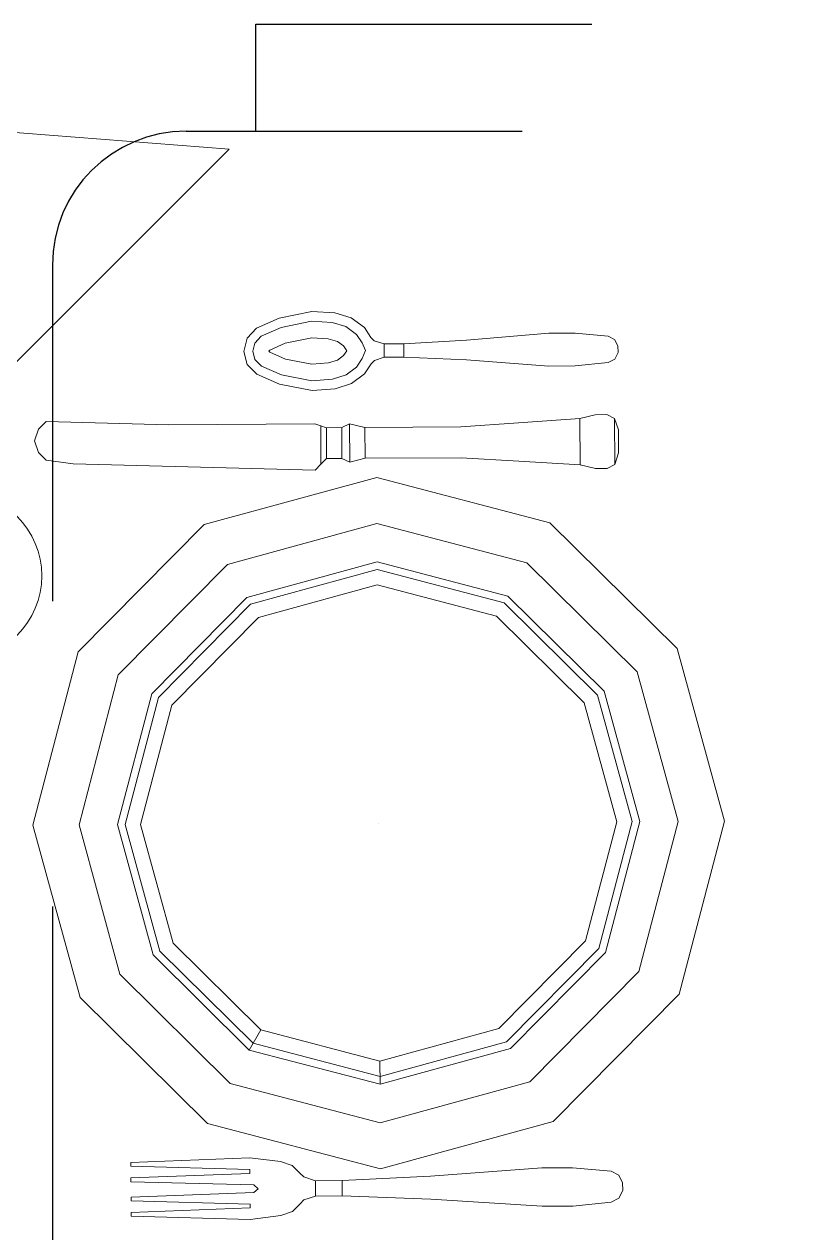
# Model space of a CAD drawing. Header units: millimetres. Extents: x 105 to 1807, y -268 to 915.
# Drawn here: x 989.1535 to 989.4106, y 436.3509 to 436.7465 of the extents above; entities that cross this region are included whole.
import ezdxf

# ---------------------------------------------------------------- set-up
doc = ezdxf.new("R2010")
doc.units = ezdxf.units.MM
doc.linetypes.add('DASHED2', pattern=[0.375, 0.25, -0.125])
doc.linetypes.add('LÍNEAS_OCULTAS2', pattern=[4.7625, 3.175, -1.5875])
doc.layers.add('MUEBLES', color=12, linetype='Continuous')
doc.layers.add('OCULTA', color=3, linetype='LÍNEAS_OCULTAS2')

# ---------------------------------------------------------------- blocks, each defined once
blk = doc.blocks.new('nueva mesa comedor')
at = {"layer": 'MUEBLES', "color": 8, "lineweight": 0}
for p, q in [((1164.84917, 523.10681), (1164.84575, 523.10565, 0.00034)), ((1164.84917, 523.10681, 0.00229), (1164.84575, 523.10565, 0.00263)), ((1164.86456, 522.7895, -0.00572), (1165.02502, 522.94997, -0.00572)), ((1164.96985, 522.78135, -0.00572), (1164.86456, 522.7895, -0.00572))]:
    blk.add_line(p, q, dxfattribs=at)
blk.add_circle((1164.94513, 522.9165, -0.00572), 0.02479, dxfattribs=at)
for points in [[(1164.84348, 523.10335, 0.00126), (1164.84348, 523.10335, 0.00355), (1164.84575, 523.10565, 0.00263), (1164.84575, 523.10565, 0.00034)], [(1164.89375, 523.10706, 0.008), (1164.89375, 523.10706, 0.00572), (1164.85831, 523.10801, 0.00044), (1164.85831, 523.10801, 0.00273)], [(1164.85833, 523.10458, 0.00273), (1164.85833, 523.10458, 0.00044), (1164.89375, 523.10592, 0.00572), (1164.89375, 523.10592, 0.008)], [(1164.89375, 523.10592, 0.00572), (1164.89375, 523.10592, 0.008), (1164.89375, 523.10706, 0.008), (1164.89375, 523.10706, 0.00572)], [(1164.74861, 523.10168, 0.00021), (1164.74861, 523.10168, 0.00365), (1164.74748, 523.09938, 0.00353), (1164.74748, 523.09938, 0.00046)], [(1164.75089, 523.10283, 0.00347), (1164.75089, 523.10283, 0.00003), (1164.74861, 523.10168, 0.00021), (1164.74861, 523.10168, 0.00365)], [(1164.76232, 523.10404, 0), (1164.76232, 523.10404, 0.00344), (1164.75089, 523.10283, 0.00347), (1164.75089, 523.10283, 0.00003)], [(1164.77146, 523.10409, 0.00369), (1164.77146, 523.10409, 0.00025), (1164.76232, 523.10404, 0), (1164.76232, 523.10404, 0.00344)], [(1164.85833, 523.10458, 0.00273), (1164.85833, 523.10458, 0.00044), (1164.85833, 523.10343, 0.00044), (1164.85833, 523.10343, 0.00273)], [(1164.89377, 523.10249, 0.008), (1164.89377, 523.10249, 0.00572), (1164.85833, 523.10343, 0.00044), (1164.85833, 523.10343, 0.00273)], [(1164.89378, 523.10135, 0.00572), (1164.89378, 523.10135, 0.008), (1164.89377, 523.10249, 0.008), (1164.89377, 523.10249, 0.00572)], [(1164.74748, 523.09938, 0.00353), (1164.74748, 523.09938, 0.00046), (1164.7475, 523.0971, 0.00046), (1164.7475, 523.0971, 0.00353)], [(1164.83092, 523.10099, 0.00569), (1164.83094, 523.09642, 0.00569), (1164.83894, 523.09647, 0.00415), (1164.83892, 523.10104, 0.00415)], [(1164.83092, 523.10099, 0.00762), (1164.83094, 523.09642, 0.00762), (1164.83894, 523.09647, 0.00607), (1164.83892, 523.10104, 0.00607)], [(1164.85721, 523.1, 0.00255), (1164.85721, 523.1, 0.00026), (1164.85598, 523.09885, 0.00015), (1164.85598, 523.09885, 0.00244)], [(1164.85598, 523.09885, 0.00015), (1164.85598, 523.09885, 0.00244), (1164.85722, 523.09771, 0.00255), (1164.85722, 523.09771, 0.00026)], [(1164.85721, 523.1, 0.00026), (1164.85721, 523.1, 0.00255), (1164.89378, 523.10135, 0.008), (1164.89378, 523.10135, 0.00572)], [(1164.7475, 523.0971, 0.00046), (1164.7475, 523.0971, 0.00353), (1164.74865, 523.09482, 0.00365), (1164.74865, 523.09482, 0.00021)], [(1164.74865, 523.09482, 0.00365), (1164.74865, 523.09482, 0.00021), (1164.75095, 523.09369, 0.00003), (1164.75095, 523.09369, 0.00347)], [(1164.8938, 523.09678, 0.00572), (1164.8938, 523.09678, 0.008), (1164.85722, 523.09771, 0.00255), (1164.85722, 523.09771, 0.00026)], [(1164.85839, 523.09429, 0.00044), (1164.85839, 523.09429, 0.00273), (1164.89381, 523.09563, 0.008), (1164.89381, 523.09563, 0.00572)], [(1164.89381, 523.09563, 0.00572), (1164.89381, 523.09563, 0.008), (1164.8938, 523.09678, 0.008), (1164.8938, 523.09678, 0.00572)], [(1164.75095, 523.09369, 0.00003), (1164.75095, 523.09369, 0.00347), (1164.76238, 523.09261, 0.00344), (1164.76238, 523.09261, 0)], [(1164.76238, 523.09261, 0.00344), (1164.76238, 523.09261, 0), (1164.77153, 523.09266, 0.00025), (1164.77153, 523.09266, 0.00369)], [(1164.81953, 523.09293, 0.008), (1164.81953, 523.09293, 0.01143), (1164.76817, 523.07886, 0.01143), (1164.76817, 523.07886, 0.008)], [(1164.87104, 523.07944, 0.008), (1164.87104, 523.07944, 0.01143), (1164.81953, 523.09293, 0.01143), (1164.81953, 523.09293, 0.008)], [(1164.84353, 523.09421, 0.00355), (1164.84353, 523.09421, 0.00126), (1164.84583, 523.09193, 0.00034), (1164.84583, 523.09193, 0.00263)], [(1164.85839, 523.09429, 0.00044), (1164.85839, 523.09429, 0.00273), (1164.85839, 523.09315, 0.00273), (1164.85839, 523.09315, 0.00044)], [(1164.89383, 523.0922, 0.008), (1164.89383, 523.0922, 0.00572), (1164.85839, 523.09315, 0.00044), (1164.85839, 523.09315, 0.00273)], [(1164.85841, 523.08972, 0.00044), (1164.85841, 523.08972, 0.00273), (1164.89384, 523.09106, 0.008), (1164.89384, 523.09106, 0.00572)], [(1164.89384, 523.09106, 0.00572), (1164.89384, 523.09106, 0.008), (1164.89383, 523.0922, 0.008), (1164.89383, 523.0922, 0.00572)], [(1164.76817, 523.07886, 0.008), (1164.76817, 523.07886, 0.01143), (1164.73073, 523.041, 0.01143), (1164.73073, 523.041, 0.008)], [(1164.90891, 523.042, 0.008), (1164.90891, 523.042, 0.01143), (1164.87104, 523.07944, 0.01143), (1164.87104, 523.07944, 0.008)], [(1164.8552, 523.05163, -0.00572), (1164.85859, 523.05759, 0.00114), (1164.81967, 523.06778, 0.00114), (1164.81971, 523.06093, -0.00572)], [(1164.73073, 523.041, 0.008), (1164.73073, 523.041, 0.01143), (1164.71724, 522.98948, 0.01143), (1164.71724, 522.98948, 0.008)], [(1164.92298, 522.99064, 0.008), (1164.92298, 522.99064, 0.01143), (1164.90891, 523.042, 0.01143), (1164.90891, 523.042, 0.008)], [(1164.90948, 522.93913, 0.008), (1164.90948, 522.93913, 0.01143), (1164.92298, 522.99064, 0.01143), (1164.92298, 522.99064, 0.008)], [(1164.71724, 522.98948, 0.008), (1164.71724, 522.98948, 0.01143), (1164.73131, 522.93813, 0.01143), (1164.73131, 522.93813, 0.008)], [(1164.73131, 522.93813, 0.008), (1164.73131, 522.93813, 0.01143), (1164.76917, 522.90069, 0.01143), (1164.76917, 522.90069, 0.008)], [(1164.87204, 522.90126, 0.008), (1164.87204, 522.90126, 0.01143), (1164.90948, 522.93913, 0.01143), (1164.90948, 522.93913, 0.008)], [(1164.76917, 522.90069, 0.008), (1164.76917, 522.90069, 0.01143), (1164.82069, 522.88719, 0.01143), (1164.82069, 522.88719, 0.008)], [(1164.82069, 522.88719, 0.008), (1164.82069, 522.88719, 0.01143), (1164.87204, 522.90126, 0.01143), (1164.87204, 522.90126, 0.008)], [(1164.74984, 522.88337, -0.00343), (1164.74992, 522.86965, -0.00343), (1164.74876, 522.87307, -0.00114), (1164.74872, 522.87993, -0.00114)], [(1164.74984, 522.88337, 0.00114), (1164.74984, 522.88337, -0.00343), (1164.74872, 522.87993, -0.00114)], [(1164.74984, 522.88337, 0.00114), (1164.74992, 522.86965, 0.00114), (1164.74876, 522.87307, -0.00114), (1164.74872, 522.87993, -0.00114)], [(1164.75212, 522.88452, -0.00457), (1164.75212, 522.88452, 0.00229), (1164.74984, 522.88337, 0.00114), (1164.74984, 522.88337, -0.00343)], [(1164.75555, 522.88454, 0.00343), (1164.75555, 522.88454, -0.00572), (1164.75212, 522.88452, -0.00457), (1164.75212, 522.88452, 0.00229)], [(1164.76013, 522.88342, -0.00457), (1164.76013, 522.88342, 0.00229), (1164.75555, 522.88454, 0.00343), (1164.75555, 522.88454, -0.00572)], [(1164.77842, 522.88238, 0.00343), (1164.77842, 522.88238, -0.00572), (1164.76013, 522.88342, -0.00457), (1164.76013, 522.88342, 0.00229)], [(1164.79557, 522.88134, -0.00572), (1164.79557, 522.88134, 0.00343), (1164.77842, 522.88238, 0.00343), (1164.77842, 522.88238, -0.00572)], [(1164.82871, 522.88267, -0.00572), (1164.82871, 522.88267, 0.00343), (1164.82415, 522.8815, 0.00229), (1164.82415, 522.8815, -0.00457)], [(1164.82878, 522.87124, -0.00572), (1164.82871, 522.88267, -0.00572), (1164.82415, 522.8815, -0.00457), (1164.8242, 522.87235, -0.00457)], [(1164.82878, 522.87124, 0.00343), (1164.82871, 522.88267, 0.00343), (1164.82415, 522.8815, 0.00229), (1164.8242, 522.87235, 0.00229)], [(1164.83101, 522.88154, 0.00229), (1164.83101, 522.88154, -0.00457), (1164.82871, 522.88267, -0.00572), (1164.82871, 522.88267, 0.00343)], [(1164.83101, 522.88154, -0.00457), (1164.83106, 522.87239, -0.00457), (1164.82878, 522.87124, -0.00572), (1164.82871, 522.88267, -0.00572)], [(1164.83101, 522.88154, 0.00229), (1164.83106, 522.87239, 0.00229), (1164.82878, 522.87124, 0.00343), (1164.82871, 522.88267, 0.00343)], [(1164.83728, 522.88329, -0.00229), (1164.83735, 522.87186, -0.00229), (1164.83563, 522.87242, -0.00457), (1164.83558, 522.88156, -0.00457)], [(1164.83728, 522.88329), (1164.83735, 522.87186), (1164.83563, 522.87242, 0.00229), (1164.83558, 522.88156, 0.00229)], [(1164.82415, 522.8815, 0.00229), (1164.82415, 522.8815, -0.00457), (1164.79557, 522.88134, -0.00572), (1164.79557, 522.88134, 0.00343)], [(1164.83563, 522.87242, -0.00457), (1164.83558, 522.88156, -0.00457), (1164.83101, 522.88154, -0.00457), (1164.83106, 522.87239, -0.00457)], [(1164.83563, 522.87242, 0.00229), (1164.83558, 522.88156, 0.00229), (1164.83101, 522.88154, 0.00229), (1164.83106, 522.87239, 0.00229)], [(1164.74876, 522.87307, -0.00114), (1164.74876, 522.87307, -0.00114), (1164.74992, 522.86965, 0.00114), (1164.74992, 522.86965, -0.00343)], [(1164.77849, 522.87095, -0.00572), (1164.77849, 522.87095, 0.00343), (1164.79562, 522.87219, 0.00343), (1164.79562, 522.87219, -0.00572)], [(1164.79562, 522.87219, 0.00343), (1164.79562, 522.87219, -0.00572), (1164.8242, 522.87235, -0.00457), (1164.8242, 522.87235, 0.00229)], [(1164.8242, 522.87235, -0.00457), (1164.8242, 522.87235, 0.00229), (1164.82878, 522.87124, 0.00343), (1164.82878, 522.87124, -0.00572)], [(1164.82878, 522.87124, 0.00343), (1164.82878, 522.87124, -0.00572), (1164.83106, 522.87239, -0.00457), (1164.83106, 522.87239, 0.00229)], [(1164.74992, 522.86965, 0.00114), (1164.74992, 522.86965, -0.00343), (1164.75221, 522.86852, -0.00457), (1164.75221, 522.86852, 0.00229)], [(1164.75221, 522.86852, 0.00229), (1164.75221, 522.86852, -0.00457), (1164.75564, 522.86854, -0.00572), (1164.75564, 522.86854, 0.00343)], [(1164.75564, 522.86854, -0.00572), (1164.75564, 522.86854, 0.00343), (1164.7602, 522.86971, 0.00229), (1164.7602, 522.86971, -0.00457)], [(1164.7602, 522.86971, 0.00229), (1164.7602, 522.86971, -0.00457), (1164.77849, 522.87095, -0.00572), (1164.77849, 522.87095, 0.00343)], [(1164.83307, 522.86081, -0.00162), (1164.83307, 522.86081, -0.00064), (1164.82817, 522.85931, -0.00094), (1164.82817, 522.85931, -0.00192)], [(1164.8399, 522.86134, -0.00098), (1164.8399, 522.86134, 0), (1164.83307, 522.86081, -0.00064), (1164.83307, 522.86081, -0.00162)], [(1164.84959, 522.85943, 0.00152), (1164.84959, 522.85943, 0.00054), (1164.8399, 522.86134, -0.00098), (1164.8399, 522.86134, 0)], [(1164.82817, 522.85931, -0.00094), (1164.82817, 522.85931, -0.00192), (1164.82428, 522.85635, -0.00228), (1164.82428, 522.85635, -0.0013)], [(1164.85634, 522.85653, 0.0019), (1164.85634, 522.85653, 0.00288), (1164.84959, 522.85943, 0.00152), (1164.84959, 522.85943, 0.00054)], [(1164.7616, 522.85404, -0.00571), (1164.7616, 522.85404, -0.00276), (1164.75181, 522.85301, -0.00274), (1164.75181, 522.85301, -0.00569)], [(1164.76944, 522.85408, -0.00255), (1164.76944, 522.85408, -0.0055), (1164.7616, 522.85404, -0.00571), (1164.7616, 522.85404, -0.00276)], [(1164.82428, 522.85635, -0.00228), (1164.82428, 522.85635, -0.0013), (1164.82236, 522.8534, -0.00157), (1164.82236, 522.8534, -0.00317)], [(1164.85921, 522.85361, 0.00369), (1164.85921, 522.85361, 0.00271), (1164.85634, 522.85653, 0.0019), (1164.85634, 522.85653, 0.00288)], [(1164.8602, 522.8497, 0.00285), (1164.8602, 522.8497, 0.00383), (1164.85921, 522.85361, 0.00369), (1164.85921, 522.85361, 0.00271)], [(1164.74985, 522.85201, -0.00554), (1164.74985, 522.85201, -0.00259), (1164.74888, 522.85005, -0.00269), (1164.74888, 522.85005, -0.00532)], [(1164.74888, 522.85005, -0.00269), (1164.74888, 522.85005, -0.00532), (1164.7489, 522.84809, -0.00532), (1164.7489, 522.84809, -0.00269)], [(1164.75181, 522.85301, -0.00274), (1164.75181, 522.85301, -0.00569), (1164.74985, 522.85201, -0.00554), (1164.74985, 522.85201, -0.00259)], [(1164.81256, 522.85139, 0.00081), (1164.81258, 522.84747, 0.00081), (1164.81846, 522.8475, 0.00035), (1164.81844, 522.85142, 0.00035)], [(1164.81256, 522.85139, -0.00083), (1164.81258, 522.84747, -0.00083), (1164.81846, 522.8475, -0.0013), (1164.81844, 522.85142, -0.0013)], [(1164.7489, 522.84809, -0.00532), (1164.7489, 522.84809, -0.00269), (1164.74989, 522.84614, -0.00259), (1164.74989, 522.84614, -0.00554)], [(1164.85925, 522.84577, 0.00369), (1164.85925, 522.84577, 0.00271), (1164.8602, 522.8497, 0.00285), (1164.8602, 522.8497, 0.00383)], [(1164.74989, 522.84614, -0.00259), (1164.74989, 522.84614, -0.00554), (1164.75185, 522.84517, -0.00569), (1164.75185, 522.84517, -0.00274)], [(1164.75185, 522.84517, -0.00569), (1164.75185, 522.84517, -0.00274), (1164.76165, 522.84424, -0.00276), (1164.76165, 522.84424, -0.00571)], [(1164.76165, 522.84424, -0.00276), (1164.76165, 522.84424, -0.00571), (1164.76949, 522.84429, -0.0055), (1164.76949, 522.84429, -0.00255)], [(1164.8224, 522.84556, -0.00317), (1164.8224, 522.84556, -0.00157), (1164.82436, 522.84264, -0.0013), (1164.82436, 522.84264, -0.00228)], [(1164.8497, 522.83984, 0.00152), (1164.8497, 522.83984, 0.00054), (1164.85642, 522.84282, 0.0019), (1164.85642, 522.84282, 0.00288)], [(1164.85642, 522.84282, 0.0019), (1164.85642, 522.84282, 0.00288), (1164.85925, 522.84577, 0.00369), (1164.85925, 522.84577, 0.00271)], [(1164.82436, 522.84264, -0.0013), (1164.82436, 522.84264, -0.00228), (1164.82828, 522.83972, -0.00192), (1164.82828, 522.83972, -0.00094)], [(1164.82828, 522.83972, -0.00192), (1164.82828, 522.83972, -0.00094), (1164.83319, 522.83828, -0.00064), (1164.83319, 522.83828, -0.00162)], [(1164.84003, 522.83783, -0.00098), (1164.84003, 522.83783, 0), (1164.8497, 522.83984, 0.00152), (1164.8497, 522.83984, 0.00054)], [(1164.83319, 522.83828, -0.00064), (1164.83319, 522.83828, -0.00162), (1164.84003, 522.83783, -0.00098), (1164.84003, 522.83783, 0)]]:
    blk.add_3dface(points, dxfattribs=at)
for points, invisible_edges in [([(1164.84348, 523.10335, 0.00355), (1164.84353, 523.09421, 0.00355), (1164.84583, 523.09193, 0.00263), (1164.84575, 523.10565, 0.00263)], 5), ([(1164.84348, 523.10335, 0.00126), (1164.84353, 523.09421, 0.00126), (1164.84583, 523.09193, 0.00034), (1164.84575, 523.10565, 0.00034)], 5), ([(1164.84575, 523.10565, 0.00263), (1164.84575, 523.10565, 0.00034), (1164.84917, 523.10681), (1164.84917, 523.10681, 0.00229)], 4), ([(1164.84583, 523.09193, 0.00034), (1164.84575, 523.10565, 0.00034), (1164.84917, 523.10681), (1164.84926, 523.09081)], 5), ([(1164.84583, 523.09193, 0.00263), (1164.84575, 523.10565, 0.00263), (1164.84917, 523.10681, 0.00229), (1164.84926, 523.09081, 0.00229)], 5), ([(1164.84917, 523.10681), (1164.84917, 523.10681, 0.00229), (1164.85831, 523.10801, 0.00273), (1164.85831, 523.10801, 0.00044)], 1), ([(1164.84917, 523.10681), (1164.85833, 523.10343, 0.00044), (1164.85833, 523.10458, 0.00044), (1164.85831, 523.10801, 0.00044)], 5), ([(1164.84917, 523.10681, 0.00229), (1164.85833, 523.10343, 0.00273), (1164.85833, 523.10458, 0.00273), (1164.85831, 523.10801, 0.00273)], 5), ([(1164.84917, 523.10681), (1164.85598, 523.09885, 0.00015), (1164.85721, 523.1, 0.00026), (1164.85833, 523.10343, 0.00044)], 13), ([(1164.84926, 523.09081), (1164.85598, 523.09885, 0.00015), (1164.84917, 523.10681), (1164.84926, 523.09081)], 7), ([(1164.84926, 523.09081, 0.00229), (1164.85598, 523.09885, 0.00244), (1164.84917, 523.10681, 0.00229), (1164.84926, 523.09081, 0.00229)], 7), ([(1164.84917, 523.10681, 0.00229), (1164.85598, 523.09885, 0.00244), (1164.85721, 523.1, 0.00255), (1164.85833, 523.10343, 0.00273)], 13), ([(1164.85833, 523.10458, 0.00044), (1164.85831, 523.10801, 0.00044), (1164.89375, 523.10706, 0.00572), (1164.89375, 523.10592, 0.00572)], 1), ([(1164.85833, 523.10458, 0.00273), (1164.85831, 523.10801, 0.00273), (1164.89375, 523.10706, 0.008), (1164.89375, 523.10592, 0.008)], 1), ([(1164.74748, 523.09938, 0.00046), (1164.7475, 523.0971, 0.00046), (1164.74865, 523.09482, 0.00021), (1164.74861, 523.10168, 0.00021)], 4), ([(1164.74748, 523.09938, 0.00353), (1164.7475, 523.0971, 0.00353), (1164.74865, 523.09482, 0.00365), (1164.74861, 523.10168, 0.00365)], 4), ([(1164.74865, 523.09482, 0.00021), (1164.74861, 523.10168, 0.00021), (1164.75089, 523.10283, 0.00003), (1164.75095, 523.09369, 0.00003)], 5), ([(1164.74865, 523.09482, 0.00365), (1164.74861, 523.10168, 0.00365), (1164.75089, 523.10283, 0.00347), (1164.75095, 523.09369, 0.00347)], 5), ([(1164.75089, 523.10283, 0.00003), (1164.75095, 523.09369, 0.00003), (1164.76238, 523.09261, 0), (1164.76232, 523.10404, 0)], 5), ([(1164.75089, 523.10283, 0.00347), (1164.75095, 523.09369, 0.00347), (1164.76238, 523.09261, 0.00344), (1164.76232, 523.10404, 0.00344)], 5), ([(1164.76238, 523.09261, 0), (1164.76232, 523.10404, 0), (1164.77146, 523.10409, 0.00025), (1164.77153, 523.09266, 0.00025)], 5), ([(1164.76238, 523.09261, 0.00344), (1164.76232, 523.10404, 0.00344), (1164.77146, 523.10409, 0.00369), (1164.77153, 523.09266, 0.00369)], 5), ([(1164.80462, 523.10199, 0.00317), (1164.80462, 523.10199, 0.00546), (1164.77146, 523.10409, 0.00369), (1164.77146, 523.10409, 0.00025)], 1), ([(1164.77146, 523.10409, 0.00025), (1164.77153, 523.09266, 0.00025), (1164.80466, 523.09513, 0.00317), (1164.80462, 523.10199, 0.00317)], 5), ([(1164.77146, 523.10409, 0.00369), (1164.77153, 523.09266, 0.00369), (1164.80466, 523.09513, 0.00546), (1164.80462, 523.10199, 0.00546)], 5), ([(1164.80466, 523.09513, 0.00317), (1164.80462, 523.10199, 0.00317), (1164.83092, 523.10099, 0.00569), (1164.83094, 523.09642, 0.00569)], 1), ([(1164.83092, 523.10099, 0.00762), (1164.83092, 523.10099, 0.00569), (1164.80462, 523.10199, 0.00317), (1164.80462, 523.10199, 0.00546)], 5), ([(1164.80466, 523.09513, 0.00546), (1164.80462, 523.10199, 0.00546), (1164.83092, 523.10099, 0.00762), (1164.83094, 523.09642, 0.00762)], 1), ([(1164.83894, 523.09647, 0.00415), (1164.83892, 523.10104, 0.00415), (1164.84234, 523.1022, 0.00226), (1164.84238, 523.09534, 0.00226)], 4), ([(1164.83892, 523.10104, 0.00415), (1164.83892, 523.10104, 0.00607), (1164.84234, 523.1022, 0.00433), (1164.84234, 523.1022, 0.00226)], 5), ([(1164.83894, 523.09647, 0.00607), (1164.83892, 523.10104, 0.00607), (1164.84234, 523.1022, 0.00433), (1164.84238, 523.09534, 0.00433)], 4), ([(1164.84234, 523.1022, 0.00433), (1164.84234, 523.1022, 0.00226), (1164.84348, 523.10335, 0.00126), (1164.84348, 523.10335, 0.00355)], 1), ([(1164.84234, 523.1022, 0.00226), (1164.84238, 523.09534, 0.00226), (1164.84353, 523.09421, 0.00126), (1164.84348, 523.10335, 0.00126)], 5), ([(1164.84234, 523.1022, 0.00433), (1164.84238, 523.09534, 0.00433), (1164.84353, 523.09421, 0.00355), (1164.84348, 523.10335, 0.00355)], 5), ([(1164.85721, 523.1, 0.00026), (1164.85833, 523.10343, 0.00044), (1164.89377, 523.10249, 0.00572), (1164.89378, 523.10135, 0.00572)], 1), ([(1164.85721, 523.1, 0.00255), (1164.85833, 523.10343, 0.00273), (1164.89377, 523.10249, 0.008), (1164.89378, 523.10135, 0.008)], 1), ([(1164.83892, 523.10104, 0.00415), (1164.83892, 523.10104, 0.00607), (1164.83092, 523.10099, 0.00762), (1164.83092, 523.10099, 0.00569)], 5), ([(1164.84926, 523.09081), (1164.85598, 523.09885, 0.00015), (1164.85722, 523.09771, 0.00026), (1164.85839, 523.09429, 0.00044)], 13), ([(1164.84926, 523.09081, 0.00229), (1164.85598, 523.09885, 0.00244), (1164.85722, 523.09771, 0.00255), (1164.85839, 523.09429, 0.00273)], 13), ([(1164.77153, 523.09266, 0.00025), (1164.77153, 523.09266, 0.00369), (1164.80466, 523.09513, 0.00546), (1164.80466, 523.09513, 0.00317)], 4), ([(1164.80466, 523.09513, 0.00546), (1164.80466, 523.09513, 0.00317), (1164.83094, 523.09642, 0.00569), (1164.83094, 523.09642, 0.00762)], 5), ([(1164.83094, 523.09642, 0.00569), (1164.83094, 523.09642, 0.00762), (1164.83894, 523.09647, 0.00607), (1164.83894, 523.09647, 0.00415)], 5), ([(1164.83894, 523.09647, 0.00607), (1164.83894, 523.09647, 0.00415), (1164.84238, 523.09534, 0.00226), (1164.84238, 523.09534, 0.00433)], 5), ([(1164.84238, 523.09534, 0.00226), (1164.84238, 523.09534, 0.00433), (1164.84353, 523.09421, 0.00355), (1164.84353, 523.09421, 0.00126)], 1), ([(1164.85839, 523.09429, 0.00044), (1164.85722, 523.09771, 0.00026), (1164.8938, 523.09678, 0.00572), (1164.89381, 523.09563, 0.00572)], 1), ([(1164.85839, 523.09429, 0.00273), (1164.85722, 523.09771, 0.00255), (1164.8938, 523.09678, 0.008), (1164.89381, 523.09563, 0.008)], 1), ([(1164.81967, 523.06778, 0.00114), (1164.81953, 523.09293, 0.008), (1164.76817, 523.07886, 0.008), (1164.78087, 523.05715, 0.00114)], 5), ([(1164.81953, 523.09293, 0.01143), (1164.81961, 523.07921, 0.01143), (1164.7751, 523.06702, 0.01143), (1164.76817, 523.07886, 0.01143)], 5), ([(1164.85859, 523.05759, 0.00114), (1164.87104, 523.07944, 0.008), (1164.81953, 523.09293, 0.008), (1164.81967, 523.06778, 0.00114)], 5), ([(1164.87104, 523.07944, 0.01143), (1164.86425, 523.06752, 0.01143), (1164.81961, 523.07921, 0.01143), (1164.81953, 523.09293, 0.01143)], 5), ([(1164.84583, 523.09193, 0.00034), (1164.84583, 523.09193, 0.00263), (1164.84926, 523.09081, 0.00229), (1164.84926, 523.09081)], 4), ([(1164.84926, 523.09081), (1164.85839, 523.09429, 0.00044), (1164.85839, 523.09315, 0.00044), (1164.85841, 523.08972, 0.00044)], 5), ([(1164.84926, 523.09081, 0.00229), (1164.85839, 523.09429, 0.00273), (1164.85839, 523.09315, 0.00273), (1164.85841, 523.08972, 0.00273)], 5), ([(1164.85839, 523.09315, 0.00044), (1164.85841, 523.08972, 0.00044), (1164.89384, 523.09106, 0.00572), (1164.89383, 523.0922, 0.00572)], 1), ([(1164.85839, 523.09315, 0.00273), (1164.85841, 523.08972, 0.00273), (1164.89384, 523.09106, 0.008), (1164.89383, 523.0922, 0.008)], 1), ([(1164.84926, 523.09081, 0.00229), (1164.84926, 523.09081), (1164.85841, 523.08972, 0.00044), (1164.85841, 523.08972, 0.00273)], 1), ([(1164.78087, 523.05715, 0.00114), (1164.76817, 523.07886, 0.008), (1164.73073, 523.041, 0.008), (1164.75258, 523.02854, 0.00114)], 5), ([(1164.76817, 523.07886, 0.01143), (1164.7751, 523.06702, 0.01143), (1164.74265, 523.0342, 0.01143), (1164.73073, 523.041, 0.01143)], 5), ([(1164.81961, 523.07921, 0.01143), (1164.81968, 523.0655, 0.00686), (1164.78202, 523.05518, 0.00686), (1164.7751, 523.06702, 0.01143)], 5), ([(1164.86425, 523.06752, 0.01143), (1164.85746, 523.0556, 0.00686), (1164.81968, 523.0655, 0.00686), (1164.81961, 523.07921, 0.01143)], 5), ([(1164.8872, 523.0293, 0.00114), (1164.90891, 523.042, 0.008), (1164.87104, 523.07944, 0.008), (1164.85859, 523.05759, 0.00114)], 5), ([(1164.90891, 523.042, 0.01143), (1164.89707, 523.03507, 0.01143), (1164.86425, 523.06752, 0.01143), (1164.87104, 523.07944, 0.01143)], 5), ([(1164.7751, 523.06702, 0.01143), (1164.78202, 523.05518, 0.00686), (1164.75457, 523.02741, 0.00686), (1164.74265, 523.0342, 0.01143)], 5), ([(1164.81971, 523.06093, -0.00572), (1164.81967, 523.06778, 0.00114), (1164.78087, 523.05715, 0.00114), (1164.78433, 523.05123, -0.00572)], 4), ([(1164.89707, 523.03507, 0.01143), (1164.88523, 523.02815, 0.00686), (1164.85746, 523.0556, 0.00686), (1164.86425, 523.06752, 0.01143)], 5), ([(1164.81968, 523.0655, 0.00686), (1164.82011, 522.99006, 0.00686), (1164.82011, 522.99006, 0.00686), (1164.78202, 523.05518, 0.00686)], 5), ([(1164.85746, 523.0556, 0.00686), (1164.82011, 522.99006, 0.00686), (1164.82011, 522.99006, 0.00686), (1164.81968, 523.0655, 0.00686)], 5), ([(1164.78433, 523.05123, -0.00572), (1164.78087, 523.05715, 0.00114), (1164.75258, 523.02854, 0.00114), (1164.75854, 523.02515, -0.00572)], 5), ([(1164.78202, 523.05518, 0.00686), (1164.82011, 522.99006, 0.00686), (1164.82011, 522.99006, 0.00686), (1164.75457, 523.02741, 0.00686)], 5), ([(1164.88523, 523.02815, 0.00686), (1164.82011, 522.99006, 0.00686), (1164.82011, 522.99006, 0.00686), (1164.85746, 523.0556, 0.00686)], 5), ([(1164.88128, 523.02584, -0.00572), (1164.8872, 523.0293, 0.00114), (1164.85859, 523.05759, 0.00114), (1164.8552, 523.05163, -0.00572)], 1), ([(1164.75258, 523.02854, 0.00114), (1164.73073, 523.041, 0.008), (1164.71724, 522.98948, 0.008), (1164.74239, 522.98962, 0.00114)], 5), ([(1164.73073, 523.041, 0.01143), (1164.74265, 523.0342, 0.01143), (1164.73096, 522.98956, 0.01143), (1164.71724, 522.98948, 0.01143)], 5), ([(1164.89783, 522.9905, 0.00114), (1164.92298, 522.99064, 0.008), (1164.90891, 523.042, 0.008), (1164.8872, 523.0293, 0.00114)], 5), ([(1164.92298, 522.99064, 0.01143), (1164.90926, 522.99056, 0.01143), (1164.89707, 523.03507, 0.01143), (1164.90891, 523.042, 0.01143)], 5), ([(1164.74265, 523.0342, 0.01143), (1164.75457, 523.02741, 0.00686), (1164.74467, 522.98964, 0.00686), (1164.73096, 522.98956, 0.01143)], 5), ([(1164.90926, 522.99056, 0.01143), (1164.89555, 522.99049, 0.00686), (1164.88523, 523.02815, 0.00686), (1164.89707, 523.03507, 0.01143)], 5), ([(1164.75854, 523.02515, -0.00572), (1164.75258, 523.02854, 0.00114), (1164.74239, 522.98962, 0.00114), (1164.74924, 522.98966, -0.00572)], 5), ([(1164.75457, 523.02741, 0.00686), (1164.82011, 522.99006, 0.00686), (1164.82011, 522.99006, 0.00686), (1164.74467, 522.98964, 0.00686)], 5), ([(1164.89555, 522.99049, 0.00686), (1164.82011, 522.99006, 0.00686), (1164.82011, 522.99006, 0.00686), (1164.88523, 523.02815, 0.00686)], 5), ([(1164.89097, 522.99046, -0.00572), (1164.89783, 522.9905, 0.00114), (1164.8872, 523.0293, 0.00114), (1164.88128, 523.02584, -0.00572)], 5), ([(1164.88565, 522.95271, 0.00686), (1164.82011, 522.99006, 0.00686), (1164.82011, 522.99006, 0.00686), (1164.89555, 522.99049, 0.00686)], 5), ([(1164.88168, 522.95497, -0.00572), (1164.88764, 522.95158, 0.00114), (1164.89783, 522.9905, 0.00114), (1164.89097, 522.99046, -0.00572)], 5), ([(1164.89757, 522.94592, 0.01143), (1164.88565, 522.95271, 0.00686), (1164.89555, 522.99049, 0.00686), (1164.90926, 522.99056, 0.01143)], 5), ([(1164.88764, 522.95158, 0.00114), (1164.90948, 522.93913, 0.008), (1164.92298, 522.99064, 0.008), (1164.89783, 522.9905, 0.00114)], 5), ([(1164.90948, 522.93913, 0.01143), (1164.89757, 522.94592, 0.01143), (1164.90926, 522.99056, 0.01143), (1164.92298, 522.99064, 0.01143)], 5), ([(1164.74239, 522.98962, 0.00114), (1164.71724, 522.98948, 0.008), (1164.73131, 522.93813, 0.008), (1164.75302, 522.95082, 0.00114)], 5), ([(1164.71724, 522.98948, 0.01143), (1164.73096, 522.98956, 0.01143), (1164.74315, 522.94505, 0.01143), (1164.73131, 522.93813, 0.01143)], 5), ([(1164.73096, 522.98956, 0.01143), (1164.74467, 522.98964, 0.00686), (1164.75499, 522.95198, 0.00686), (1164.74315, 522.94505, 0.01143)], 5), ([(1164.74924, 522.98966, -0.00572), (1164.74239, 522.98962, 0.00114), (1164.75302, 522.95082, 0.00114), (1164.75894, 522.95428, -0.00572)], 5), ([(1164.74467, 522.98964, 0.00686), (1164.82011, 522.99006, 0.00686), (1164.82011, 522.99006, 0.00686), (1164.75499, 522.95198, 0.00686)], 5), ([(1164.75499, 522.95198, 0.00686), (1164.82011, 522.99006, 0.00686), (1164.82011, 522.99006, 0.00686), (1164.78276, 522.92452, 0.00686)], 5), ([(1164.78276, 522.92452, 0.00686), (1164.82011, 522.99006, 0.00686), (1164.82011, 522.99006, 0.00686), (1164.82053, 522.91462, 0.00686)], 5), ([(1164.82053, 522.91462, 0.00686), (1164.82011, 522.99006, 0.00686), (1164.82011, 522.99006, 0.00686), (1164.85819, 522.92494, 0.00686)], 5), ([(1164.85819, 522.92494, 0.00686), (1164.82011, 522.99006, 0.00686), (1164.82011, 522.99006, 0.00686), (1164.88565, 522.95271, 0.00686)], 5), ([(1164.75894, 522.95428, -0.00572), (1164.75302, 522.95082, 0.00114), (1164.78163, 522.92253, 0.00114), (1164.78502, 522.92849, -0.00572)], 5), ([(1164.85589, 522.92889, -0.00572), (1164.85935, 522.92297, 0.00114), (1164.88764, 522.95158, 0.00114), (1164.88168, 522.95497, -0.00572)], 5), ([(1164.75302, 522.95082, 0.00114), (1164.73131, 522.93813, 0.008), (1164.76917, 522.90069, 0.008), (1164.78163, 522.92253, 0.00114)], 5), ([(1164.74315, 522.94505, 0.01143), (1164.75499, 522.95198, 0.00686), (1164.78276, 522.92452, 0.00686), (1164.77597, 522.9126, 0.01143)], 5), ([(1164.86512, 522.9131, 0.01143), (1164.85819, 522.92494, 0.00686), (1164.88565, 522.95271, 0.00686), (1164.89757, 522.94592, 0.01143)], 5), ([(1164.85935, 522.92297, 0.00114), (1164.87204, 522.90126, 0.008), (1164.90948, 522.93913, 0.008), (1164.88764, 522.95158, 0.00114)], 5), ([(1164.73131, 522.93813, 0.01143), (1164.74315, 522.94505, 0.01143), (1164.77597, 522.9126, 0.01143), (1164.76917, 522.90069, 0.01143)], 5), ([(1164.87204, 522.90126, 0.01143), (1164.86512, 522.9131, 0.01143), (1164.89757, 522.94592, 0.01143), (1164.90948, 522.93913, 0.01143)], 5), ([(1164.78502, 522.92849, -0.00572), (1164.78163, 522.92253, 0.00114), (1164.82054, 522.91234, 0.00114), (1164.82051, 522.9192, -0.00572)], 5), ([(1164.82051, 522.9192, -0.00572), (1164.82054, 522.91234, 0.00114), (1164.85935, 522.92297, 0.00114), (1164.85589, 522.92889, -0.00572)], 5), ([(1164.78163, 522.92253, 0.00114), (1164.76917, 522.90069, 0.008), (1164.82069, 522.88719, 0.008), (1164.82054, 522.91234, 0.00114)], 5), ([(1164.77597, 522.9126, 0.01143), (1164.78276, 522.92452, 0.00686), (1164.82053, 522.91462, 0.00686), (1164.82061, 522.90091, 0.01143)], 5), ([(1164.82061, 522.90091, 0.01143), (1164.82053, 522.91462, 0.00686), (1164.85819, 522.92494, 0.00686), (1164.86512, 522.9131, 0.01143)], 5), ([(1164.82054, 522.91234, 0.00114), (1164.82069, 522.88719, 0.008), (1164.87204, 522.90126, 0.008), (1164.85935, 522.92297, 0.00114)], 5), ([(1164.76917, 522.90069, 0.01143), (1164.77597, 522.9126, 0.01143), (1164.82061, 522.90091, 0.01143), (1164.82069, 522.88719, 0.01143)], 5), ([(1164.82069, 522.88719, 0.01143), (1164.82061, 522.90091, 0.01143), (1164.86512, 522.9131, 0.01143), (1164.87204, 522.90126, 0.01143)], 5), ([(1164.75221, 522.86852, -0.00457), (1164.75212, 522.88452, -0.00457), (1164.74984, 522.88337, -0.00343), (1164.74992, 522.86965, -0.00343)], 1), ([(1164.75221, 522.86852, 0.00229), (1164.75212, 522.88452, 0.00229), (1164.74984, 522.88337, 0.00114), (1164.74992, 522.86965, 0.00114)], 1), ([(1164.75555, 522.88454, -0.00572), (1164.75564, 522.86854, -0.00572), (1164.75221, 522.86852, -0.00457), (1164.75212, 522.88452, -0.00457)], 5), ([(1164.75555, 522.88454, 0.00343), (1164.75564, 522.86854, 0.00343), (1164.75221, 522.86852, 0.00229), (1164.75212, 522.88452, 0.00229)], 5), ([(1164.7602, 522.86971, -0.00457), (1164.76013, 522.88342, -0.00457), (1164.75555, 522.88454, -0.00572), (1164.75564, 522.86854, -0.00572)], 4), ([(1164.7602, 522.86971, 0.00229), (1164.76013, 522.88342, 0.00229), (1164.75555, 522.88454, 0.00343), (1164.75564, 522.86854, 0.00343)], 4), ([(1164.77842, 522.88238, -0.00572), (1164.77849, 522.87095, -0.00572), (1164.7602, 522.86971, -0.00457), (1164.76013, 522.88342, -0.00457)], 1), ([(1164.77842, 522.88238, 0.00343), (1164.77849, 522.87095, 0.00343), (1164.7602, 522.86971, 0.00229), (1164.76013, 522.88342, 0.00229)], 1), ([(1164.79562, 522.87219, -0.00572), (1164.79557, 522.88134, -0.00572), (1164.77842, 522.88238, -0.00572), (1164.77849, 522.87095, -0.00572)], 5), ([(1164.79562, 522.87219, 0.00343), (1164.79557, 522.88134, 0.00343), (1164.77842, 522.88238, 0.00343), (1164.77849, 522.87095, 0.00343)], 5), ([(1164.83728, 522.88329), (1164.83728, 522.88329, -0.00229), (1164.83558, 522.88156, -0.00457), (1164.83558, 522.88156, 0.00229)], 5), ([(1164.83899, 522.88501, -0.00171), (1164.83899, 522.88501, -0.00057), (1164.83728, 522.88329), (1164.83728, 522.88329, -0.00229)], 5), ([(1164.83899, 522.88501, -0.00171), (1164.83906, 522.87129, -0.00171), (1164.83735, 522.87186, -0.00229), (1164.83728, 522.88329, -0.00229)], 1), ([(1164.83899, 522.88501, -0.00057), (1164.83906, 522.87129, -0.00057), (1164.83735, 522.87186), (1164.83728, 522.88329)], 1), ([(1164.91101, 522.88313, -0.00171), (1164.91101, 522.88313, -0.00057), (1164.83899, 522.88501, -0.00057), (1164.83899, 522.88501, -0.00171)], 5), ([(1164.8825, 522.87154, -0.00171), (1164.91101, 522.88313, -0.00171), (1164.83899, 522.88501, -0.00171), (1164.83906, 522.87129, -0.00171)], 5), ([(1164.8825, 522.87154, -0.00057), (1164.91101, 522.88313, -0.00057), (1164.83899, 522.88501, -0.00057), (1164.83906, 522.87129, -0.00057)], 5), ([(1164.91901, 522.88203, -0.00171), (1164.91908, 522.8706, -0.00171), (1164.8825, 522.87154, -0.00171), (1164.91101, 522.88313, -0.00171)], 5), ([(1164.91901, 522.88203, -0.00057), (1164.91908, 522.8706, -0.00057), (1164.8825, 522.87154, -0.00057), (1164.91101, 522.88313, -0.00057)], 5), ([(1164.91901, 522.88203, -0.00057), (1164.91901, 522.88203, -0.00171), (1164.91101, 522.88313, -0.00171), (1164.91101, 522.88313, -0.00057)], 5), ([(1164.82415, 522.8815, -0.00457), (1164.8242, 522.87235, -0.00457), (1164.79562, 522.87219, -0.00572), (1164.79557, 522.88134, -0.00572)], 4), ([(1164.82415, 522.8815, 0.00229), (1164.8242, 522.87235, 0.00229), (1164.79562, 522.87219, 0.00343), (1164.79557, 522.88134, 0.00343)], 4), ([(1164.83558, 522.88156, -0.00457), (1164.83558, 522.88156, 0.00229), (1164.83101, 522.88154, 0.00229), (1164.83101, 522.88154, -0.00457)], 1), ([(1164.92131, 522.87976, -0.00171), (1164.92131, 522.87976, -0.00057), (1164.91901, 522.88203, -0.00057), (1164.91901, 522.88203, -0.00171)], 5), ([(1164.92135, 522.8729, -0.00171), (1164.92131, 522.87976, -0.00171), (1164.91901, 522.88203, -0.00171), (1164.91908, 522.8706, -0.00171)], 5), ([(1164.92135, 522.8729, -0.00057), (1164.92131, 522.87976, -0.00057), (1164.91901, 522.88203, -0.00057), (1164.91908, 522.8706, -0.00057)], 5), ([(1164.92248, 522.87633, -0.00057), (1164.92248, 522.87633, -0.00171), (1164.92131, 522.87976, -0.00171), (1164.92131, 522.87976, -0.00057)], 4), ([(1164.92248, 522.87633, -0.00171), (1164.92248, 522.87633, -0.00171), (1164.92135, 522.8729, -0.00171), (1164.92131, 522.87976, -0.00171)], 4), ([(1164.92248, 522.87633, -0.00057), (1164.92248, 522.87633, -0.00057), (1164.92135, 522.8729, -0.00057), (1164.92131, 522.87976, -0.00057)], 4), ([(1164.92135, 522.8729, -0.00171), (1164.92135, 522.8729, -0.00057), (1164.92248, 522.87633, -0.00057), (1164.92248, 522.87633, -0.00171)], 1), ([(1164.83106, 522.87239, -0.00457), (1164.83106, 522.87239, 0.00229), (1164.83563, 522.87242, 0.00229), (1164.83563, 522.87242, -0.00457)], 4), ([(1164.83563, 522.87242, 0.00229), (1164.83563, 522.87242, -0.00457), (1164.83735, 522.87186, -0.00229), (1164.83735, 522.87186)], 5), ([(1164.83735, 522.87186, -0.00229), (1164.83735, 522.87186), (1164.83906, 522.87129, -0.00057), (1164.83906, 522.87129, -0.00171)], 5), ([(1164.83906, 522.87129, -0.00057), (1164.83906, 522.87129, -0.00171), (1164.8825, 522.87154, -0.00171), (1164.8825, 522.87154, -0.00057)], 5), ([(1164.8825, 522.87154, -0.00171), (1164.8825, 522.87154, -0.00057), (1164.91908, 522.8706, -0.00057), (1164.91908, 522.8706, -0.00171)], 5), ([(1164.91908, 522.8706, -0.00057), (1164.91908, 522.8706, -0.00171), (1164.92135, 522.8729, -0.00171), (1164.92135, 522.8729, -0.00057)], 5), ([(1164.82978, 522.85673, -0.00384), (1164.82817, 522.85931, -0.00192), (1164.83307, 522.86081, -0.00162), (1164.83387, 522.85798, -0.00346)], 5), ([(1164.82978, 522.85673, -0.00286), (1164.82817, 522.85931, -0.00094), (1164.83307, 522.86081, -0.00064), (1164.83387, 522.85798, -0.00248)], 5), ([(1164.83307, 522.86081, -0.00162), (1164.83387, 522.85798, -0.00346), (1164.83999, 522.85846, -0.0028), (1164.8399, 522.86134, -0.00098)], 5), ([(1164.83307, 522.86081, -0.00064), (1164.83387, 522.85798, -0.00248), (1164.83999, 522.85846, -0.00182), (1164.8399, 522.86134, 0)], 5), ([(1164.83999, 522.85846, -0.00182), (1164.8399, 522.86134, 0), (1164.84959, 522.85943, 0.00152), (1164.84901, 522.85668, -0.00035)], 5), ([(1164.83999, 522.85846, -0.0028), (1164.8399, 522.86134, -0.00098), (1164.84959, 522.85943, 0.00054), (1164.84901, 522.85668, -0.00133)], 5), ([(1164.82428, 522.85635, -0.0013), (1164.82666, 522.85437, -0.00299), (1164.82978, 522.85673, -0.00286), (1164.82817, 522.85931, -0.00094)], 5), ([(1164.82428, 522.85635, -0.00228), (1164.82666, 522.85437, -0.00397), (1164.82978, 522.85673, -0.00384), (1164.82817, 522.85931, -0.00192)], 5), ([(1164.83507, 522.85315, -0.00441), (1164.83387, 522.85798, -0.00248), (1164.82978, 522.85673, -0.00286), (1164.83231, 522.85231, -0.00458)], 5), ([(1164.83999, 522.85846, -0.00182), (1164.83998, 522.85354, -0.00371), (1164.83507, 522.85315, -0.00441), (1164.83387, 522.85798, -0.00248)], 5), ([(1164.83999, 522.85846, -0.0028), (1164.83998, 522.85354, -0.00469), (1164.83507, 522.85315, -0.00539), (1164.83387, 522.85798, -0.00346)], 5), ([(1164.84786, 522.85198, -0.00342), (1164.84901, 522.85668, -0.00133), (1164.83999, 522.85846, -0.0028), (1164.83998, 522.85354, -0.00469)], 5), ([(1164.84786, 522.85198, -0.00244), (1164.84901, 522.85668, -0.00035), (1164.83999, 522.85846, -0.00182), (1164.83998, 522.85354, -0.00371)], 5), ([(1164.84959, 522.85943, 0.00152), (1164.84901, 522.85668, -0.00035), (1164.85498, 522.85411, 0.00092), (1164.85634, 522.85653, 0.00288)], 5), ([(1164.84959, 522.85943, 0.00054), (1164.84901, 522.85668, -0.00133), (1164.85498, 522.85411, -0.00006), (1164.85634, 522.85653, 0.0019)], 5), ([(1164.75181, 522.85301, -0.00569), (1164.75185, 522.84517, -0.00569), (1164.76165, 522.84424, -0.00571), (1164.7616, 522.85404, -0.00571)], 5), ([(1164.75181, 522.85301, -0.00274), (1164.75185, 522.84517, -0.00274), (1164.76165, 522.84424, -0.00276), (1164.7616, 522.85404, -0.00276)], 5), ([(1164.76165, 522.84424, -0.00571), (1164.7616, 522.85404, -0.00571), (1164.76944, 522.85408, -0.0055), (1164.76949, 522.84429, -0.0055)], 5), ([(1164.76165, 522.84424, -0.00276), (1164.7616, 522.85404, -0.00276), (1164.76944, 522.85408, -0.00255), (1164.76949, 522.84429, -0.00255)], 5), ([(1164.76944, 522.85408, -0.00255), (1164.76949, 522.84429, -0.00255), (1164.79397, 522.84638, -0.00104), (1164.79394, 522.85226, -0.00104)], 5), ([(1164.79394, 522.85226, -0.003), (1164.79394, 522.85226, -0.00104), (1164.76944, 522.85408, -0.00255), (1164.76944, 522.85408, -0.0055)], 1), ([(1164.76944, 522.85408, -0.0055), (1164.76949, 522.84429, -0.0055), (1164.79397, 522.84638, -0.003), (1164.79394, 522.85226, -0.003)], 5), ([(1164.82497, 522.85183, -0.003), (1164.82236, 522.8534, -0.00157), (1164.82428, 522.85635, -0.0013), (1164.82666, 522.85437, -0.00299)], 5), ([(1164.83056, 522.85098, -0.00465), (1164.82666, 522.85437, -0.00299), (1164.82497, 522.85183, -0.003), (1164.82956, 522.84952, -0.00451)], 5), ([(1164.83056, 522.85098, -0.00563), (1164.82666, 522.85437, -0.00397), (1164.82497, 522.85183, -0.00397), (1164.82956, 522.84952, -0.00549)], 5), ([(1164.82978, 522.85673, -0.00286), (1164.83231, 522.85231, -0.00458), (1164.83056, 522.85098, -0.00465), (1164.82666, 522.85437, -0.00299)], 5), ([(1164.82978, 522.85673, -0.00384), (1164.83231, 522.85231, -0.00556), (1164.83056, 522.85098, -0.00563), (1164.82666, 522.85437, -0.00397)], 5), ([(1164.83998, 522.85354, -0.00371), (1164.84002, 522.84563, -0.00371), (1164.83511, 522.84595, -0.00441), (1164.83507, 522.85315, -0.00441)], 5), ([(1164.83998, 522.85354, -0.00469), (1164.84002, 522.84563, -0.00469), (1164.83511, 522.84595, -0.00539), (1164.83507, 522.85315, -0.00539)], 5), ([(1164.84789, 522.84727, -0.00342), (1164.84786, 522.85198, -0.00342), (1164.83998, 522.85354, -0.00469), (1164.84002, 522.84563, -0.00469)], 5), ([(1164.84789, 522.84727, -0.00244), (1164.84786, 522.85198, -0.00244), (1164.83998, 522.85354, -0.00371), (1164.84002, 522.84563, -0.00371)], 5), ([(1164.85498, 522.85411, 0.00092), (1164.8525, 522.84998, -0.00123), (1164.84786, 522.85198, -0.00244), (1164.84901, 522.85668, -0.00035)], 5), ([(1164.85498, 522.85411, -0.00006), (1164.8525, 522.84998, -0.00221), (1164.84786, 522.85198, -0.00342), (1164.84901, 522.85668, -0.00133)], 5), ([(1164.8525, 522.84998, -0.00221), (1164.85694, 522.85213, 0.00036), (1164.85498, 522.85411, -0.00006), (1164.8525, 522.84998, -0.00221)], 5), ([(1164.8525, 522.84998, -0.00123), (1164.85694, 522.85213, 0.00133), (1164.85498, 522.85411, 0.00092), (1164.8525, 522.84998, -0.00123)], 5), ([(1164.85498, 522.85411, 0.00092), (1164.85634, 522.85653, 0.00288), (1164.85921, 522.85361, 0.00369), (1164.85694, 522.85213, 0.00133)], 5), ([(1164.85498, 522.85411, -0.00006), (1164.85634, 522.85653, 0.0019), (1164.85921, 522.85361, 0.00271), (1164.85694, 522.85213, 0.00036)], 5), ([(1164.85921, 522.85361, 0.00369), (1164.85694, 522.85213, 0.00133), (1164.85756, 522.84968, 0.00147), (1164.8602, 522.8497, 0.00383)], 5), ([(1164.85921, 522.85361, 0.00271), (1164.85694, 522.85213, 0.00036), (1164.85756, 522.84968, 0.00049), (1164.8602, 522.8497, 0.00285)], 5), ([(1164.74888, 522.85005, -0.00532), (1164.7489, 522.84809, -0.00532), (1164.74989, 522.84614, -0.00554), (1164.74985, 522.85201, -0.00554)], 4), ([(1164.74888, 522.85005, -0.00269), (1164.7489, 522.84809, -0.00269), (1164.74989, 522.84614, -0.00259), (1164.74985, 522.85201, -0.00259)], 4), ([(1164.74989, 522.84614, -0.00554), (1164.74985, 522.85201, -0.00554), (1164.75181, 522.85301, -0.00569), (1164.75185, 522.84517, -0.00569)], 5), ([(1164.74989, 522.84614, -0.00259), (1164.74985, 522.85201, -0.00259), (1164.75181, 522.85301, -0.00274), (1164.75185, 522.84517, -0.00274)], 5), ([(1164.79397, 522.84638, -0.003), (1164.79394, 522.85226, -0.003), (1164.81256, 522.85139, -0.00083), (1164.81258, 522.84747, -0.00083)], 1), ([(1164.81256, 522.85139, 0.00081), (1164.81256, 522.85139, -0.00083), (1164.79394, 522.85226, -0.003), (1164.79394, 522.85226, -0.00104)], 5), ([(1164.79397, 522.84638, -0.00104), (1164.79394, 522.85226, -0.00104), (1164.81256, 522.85139, 0.00081), (1164.81258, 522.84747, 0.00081)], 1), ([(1164.81844, 522.85142, -0.0013), (1164.81844, 522.85142, 0.00035), (1164.81256, 522.85139, 0.00081), (1164.81256, 522.85139, -0.00083)], 5), ([(1164.81846, 522.8475, -0.0013), (1164.81844, 522.85142, -0.0013), (1164.82137, 522.85242, -0.00258), (1164.8214, 522.84654, -0.00258)], 4), ([(1164.81844, 522.85142, -0.0013), (1164.81844, 522.85142, 0.00035), (1164.82137, 522.85242, -0.00103), (1164.82137, 522.85242, -0.00258)], 5), ([(1164.81846, 522.8475, 0.00035), (1164.81844, 522.85142, 0.00035), (1164.82137, 522.85242, -0.00103), (1164.8214, 522.84654, -0.00103)], 4), ([(1164.82137, 522.85242, -0.00103), (1164.82137, 522.85242, -0.00258), (1164.82236, 522.8534, -0.00317), (1164.82236, 522.8534, -0.00157)], 1), ([(1164.82137, 522.85242, -0.00258), (1164.8214, 522.84654, -0.00258), (1164.8224, 522.84556, -0.00317), (1164.82236, 522.8534, -0.00317)], 5), ([(1164.82137, 522.85242, -0.00103), (1164.8214, 522.84654, -0.00103), (1164.8224, 522.84556, -0.00157), (1164.82236, 522.8534, -0.00157)], 5), ([(1164.82236, 522.8534, -0.00157), (1164.82238, 522.84948, -0.00157), (1164.82398, 522.84949, -0.00286), (1164.82497, 522.85183, -0.003)], 11), ([(1164.82236, 522.8534, -0.00317), (1164.82238, 522.84948, -0.00317), (1164.82398, 522.84949, -0.00384), (1164.82497, 522.85183, -0.00397)], 11), ([(1164.82497, 522.85183, -0.003), (1164.82956, 522.84952, -0.00451), (1164.82956, 522.84952, -0.00451), (1164.82398, 522.84949, -0.00286)], 5), ([(1164.82497, 522.85183, -0.00397), (1164.82956, 522.84952, -0.00549), (1164.82956, 522.84952, -0.00549), (1164.82398, 522.84949, -0.00384)], 5), ([(1164.83057, 522.84807, -0.00465), (1164.83056, 522.85098, -0.00465), (1164.82956, 522.84952, -0.00451)], 1), ([(1164.83057, 522.84807, -0.00563), (1164.83056, 522.85098, -0.00563), (1164.82956, 522.84952, -0.00549)], 1), ([(1164.83231, 522.85231, -0.00458), (1164.83234, 522.84677, -0.00458), (1164.83057, 522.84807, -0.00465), (1164.83056, 522.85098, -0.00465)], 5), ([(1164.83231, 522.85231, -0.00556), (1164.83234, 522.84677, -0.00556), (1164.83057, 522.84807, -0.00563), (1164.83056, 522.85098, -0.00563)], 5), ([(1164.83511, 522.84595, -0.00441), (1164.83507, 522.85315, -0.00441), (1164.83231, 522.85231, -0.00458), (1164.83234, 522.84677, -0.00458)], 5), ([(1164.83511, 522.84595, -0.00539), (1164.83507, 522.85315, -0.00539), (1164.83231, 522.85231, -0.00556), (1164.83234, 522.84677, -0.00556)], 5), ([(1164.8525, 522.84998, -0.00123), (1164.8525, 522.84933, -0.00123), (1164.84789, 522.84727, -0.00244), (1164.84786, 522.85198, -0.00244)], 5), ([(1164.8525, 522.84998, -0.00221), (1164.8525, 522.84933, -0.00221), (1164.84789, 522.84727, -0.00342), (1164.84786, 522.85198, -0.00342)], 5), ([(1164.85756, 522.84968, 0.00049), (1164.85281, 522.84965, -0.0021), (1164.8525, 522.84998, -0.00221), (1164.85694, 522.85213, 0.00036)], 5), ([(1164.85756, 522.84968, 0.00147), (1164.85281, 522.84965, -0.00113), (1164.8525, 522.84998, -0.00123), (1164.85694, 522.85213, 0.00133)], 5), ([(1164.85281, 522.84965, -0.0021), (1164.8525, 522.84933, -0.00221), (1164.8525, 522.84998, -0.00221), (1164.85281, 522.84965, -0.0021)], 2), ([(1164.85281, 522.84965, -0.00113), (1164.8525, 522.84933, -0.00123), (1164.8525, 522.84998, -0.00123), (1164.85281, 522.84965, -0.00113)], 2), ([(1164.76949, 522.84429, -0.0055), (1164.76949, 522.84429, -0.00255), (1164.79397, 522.84638, -0.00104), (1164.79397, 522.84638, -0.003)], 4), ([(1164.79397, 522.84638, -0.00104), (1164.79397, 522.84638, -0.003), (1164.81258, 522.84747, -0.00083), (1164.81258, 522.84747, 0.00081)], 5), ([(1164.81258, 522.84747, -0.00083), (1164.81258, 522.84747, 0.00081), (1164.81846, 522.8475, 0.00035), (1164.81846, 522.8475, -0.0013)], 5), ([(1164.81846, 522.8475, 0.00035), (1164.81846, 522.8475, -0.0013), (1164.8214, 522.84654, -0.00258), (1164.8214, 522.84654, -0.00103)], 5), ([(1164.8214, 522.84654, -0.00258), (1164.8214, 522.84654, -0.00103), (1164.8224, 522.84556, -0.00157), (1164.8224, 522.84556, -0.00317)], 1), ([(1164.8224, 522.84556, -0.00157), (1164.82238, 522.84948, -0.00157), (1164.82398, 522.84949, -0.00286), (1164.825, 522.84717, -0.003)], 11), ([(1164.8224, 522.84556, -0.00317), (1164.82238, 522.84948, -0.00317), (1164.82398, 522.84949, -0.00384), (1164.825, 522.84717, -0.00397)], 11), ([(1164.825, 522.84717, -0.003), (1164.8224, 522.84556, -0.00157), (1164.82436, 522.84264, -0.0013), (1164.82672, 522.84464, -0.00299)], 5), ([(1164.825, 522.84717, -0.00397), (1164.8224, 522.84556, -0.00317), (1164.82436, 522.84264, -0.00228), (1164.82672, 522.84464, -0.00397)], 5), ([(1164.825, 522.84717, -0.003), (1164.82956, 522.84952, -0.00451), (1164.82956, 522.84952, -0.00451), (1164.82398, 522.84949, -0.00286)], 5), ([(1164.825, 522.84717, -0.00397), (1164.82956, 522.84952, -0.00549), (1164.82956, 522.84952, -0.00549), (1164.82398, 522.84949, -0.00384)], 5), ([(1164.83057, 522.84807, -0.00465), (1164.82672, 522.84464, -0.00299), (1164.825, 522.84717, -0.003), (1164.82956, 522.84952, -0.00451)], 5), ([(1164.83057, 522.84807, -0.00563), (1164.82672, 522.84464, -0.00397), (1164.825, 522.84717, -0.00397), (1164.82956, 522.84952, -0.00549)], 5), ([(1164.82986, 522.84232, -0.00286), (1164.83234, 522.84677, -0.00458), (1164.83057, 522.84807, -0.00465), (1164.82672, 522.84464, -0.00299)], 5), ([(1164.82986, 522.84232, -0.00384), (1164.83234, 522.84677, -0.00556), (1164.83057, 522.84807, -0.00563), (1164.82672, 522.84464, -0.00397)], 5), ([(1164.83511, 522.84595, -0.00441), (1164.83397, 522.84111, -0.00248), (1164.82986, 522.84232, -0.00286), (1164.83234, 522.84677, -0.00458)], 5), ([(1164.83511, 522.84595, -0.00539), (1164.83397, 522.84111, -0.00346), (1164.82986, 522.84232, -0.00384), (1164.83234, 522.84677, -0.00556)], 5), ([(1164.84789, 522.84727, -0.00342), (1164.84909, 522.84258, -0.00133), (1164.84009, 522.84071, -0.0028), (1164.84002, 522.84563, -0.00469)], 5), ([(1164.84789, 522.84727, -0.00244), (1164.84909, 522.84258, -0.00035), (1164.84009, 522.84071, -0.00182), (1164.84002, 522.84563, -0.00371)], 5), ([(1164.85503, 522.84522, 0.00092), (1164.8525, 522.84933, -0.00123), (1164.84789, 522.84727, -0.00244), (1164.84909, 522.84258, -0.00035)], 5), ([(1164.85503, 522.84522, -0.00006), (1164.8525, 522.84933, -0.00221), (1164.84789, 522.84727, -0.00342), (1164.84909, 522.84258, -0.00133)], 5), ([(1164.85756, 522.84968, 0.00049), (1164.85281, 522.84965, -0.0021), (1164.8525, 522.84933, -0.00221), (1164.85697, 522.84722, 0.00036)], 5), ([(1164.85756, 522.84968, 0.00147), (1164.85281, 522.84965, -0.00113), (1164.8525, 522.84933, -0.00123), (1164.85697, 522.84722, 0.00133)], 5), ([(1164.8525, 522.84933, -0.00221), (1164.85697, 522.84722, 0.00036), (1164.85503, 522.84522, -0.00006), (1164.8525, 522.84933, -0.00221)], 5), ([(1164.8525, 522.84933, -0.00123), (1164.85697, 522.84722, 0.00133), (1164.85503, 522.84522, 0.00092), (1164.8525, 522.84933, -0.00123)], 5), ([(1164.85503, 522.84522, 0.00092), (1164.85642, 522.84282, 0.00288), (1164.85925, 522.84577, 0.00369), (1164.85697, 522.84722, 0.00133)], 5), ([(1164.85503, 522.84522, -0.00006), (1164.85642, 522.84282, 0.0019), (1164.85925, 522.84577, 0.00271), (1164.85697, 522.84722, 0.00036)], 5), ([(1164.85925, 522.84577, 0.00369), (1164.85697, 522.84722, 0.00133), (1164.85756, 522.84968, 0.00147), (1164.8602, 522.8497, 0.00383)], 5), ([(1164.85925, 522.84577, 0.00271), (1164.85697, 522.84722, 0.00036), (1164.85756, 522.84968, 0.00049), (1164.8602, 522.8497, 0.00285)], 5), ([(1164.82436, 522.84264, -0.0013), (1164.82672, 522.84464, -0.00299), (1164.82986, 522.84232, -0.00286), (1164.82828, 522.83972, -0.00094)], 5), ([(1164.82436, 522.84264, -0.00228), (1164.82672, 522.84464, -0.00397), (1164.82986, 522.84232, -0.00384), (1164.82828, 522.83972, -0.00192)], 5), ([(1164.84009, 522.84071, -0.00182), (1164.84002, 522.84563, -0.00371), (1164.83511, 522.84595, -0.00441), (1164.83397, 522.84111, -0.00248)], 5), ([(1164.84009, 522.84071, -0.0028), (1164.84002, 522.84563, -0.00469), (1164.83511, 522.84595, -0.00539), (1164.83397, 522.84111, -0.00346)], 5), ([(1164.8497, 522.83984, 0.00152), (1164.84909, 522.84258, -0.00035), (1164.85503, 522.84522, 0.00092), (1164.85642, 522.84282, 0.00288)], 5), ([(1164.8497, 522.83984, 0.00054), (1164.84909, 522.84258, -0.00133), (1164.85503, 522.84522, -0.00006), (1164.85642, 522.84282, 0.0019)], 5), ([(1164.82986, 522.84232, -0.00384), (1164.82828, 522.83972, -0.00192), (1164.83319, 522.83828, -0.00162), (1164.83397, 522.84111, -0.00346)], 5), ([(1164.82986, 522.84232, -0.00286), (1164.82828, 522.83972, -0.00094), (1164.83319, 522.83828, -0.00064), (1164.83397, 522.84111, -0.00248)], 5), ([(1164.83319, 522.83828, -0.00162), (1164.83397, 522.84111, -0.00346), (1164.84009, 522.84071, -0.0028), (1164.84003, 522.83783, -0.00098)], 5), ([(1164.83319, 522.83828, -0.00064), (1164.83397, 522.84111, -0.00248), (1164.84009, 522.84071, -0.00182), (1164.84003, 522.83783, 0)], 5), ([(1164.84009, 522.84071, -0.00182), (1164.84003, 522.83783, 0), (1164.8497, 522.83984, 0.00152), (1164.84909, 522.84258, -0.00035)], 5), ([(1164.84009, 522.84071, -0.0028), (1164.84003, 522.83783, -0.00098), (1164.8497, 522.83984, 0.00054), (1164.84909, 522.84258, -0.00133)], 5)]:
    blk.add_3dface(points, dxfattribs=dict(at, invisible_edges=invisible_edges))
at = {"layer": 'OCULTA', "color": 4, "linetype": 'DASHED2', "ltscale": 0.4}
for p, q in [((1164.91718, 522.82402), (1164.91718, 523.1426)), ((1164.87736, 522.7842), (1164.65476, 522.7842)), ((1164.85664, 522.7842), (1164.85664, 522.75235)), ((1164.85664, 522.75235), (1164.65479, 522.75235))]:
    blk.add_line(p, q, dxfattribs=at)
blk.add_arc((1164.87736, 522.82402), 0.03981, 270, 360, dxfattribs=at)

msp = doc.modelspace()

# ---------------------------------------------------------------- block references
at = {"layer": 'MUEBLES', "xscale": 1.100000000000023, "yscale": 1.100000000000023, "zscale": 1.100000000000023, "rotation": 180}
msp.add_blockref('nueva mesa comedor', (2270.57162, 1011.77405), dxfattribs=at)

doc.saveas('drawing.dxf')
